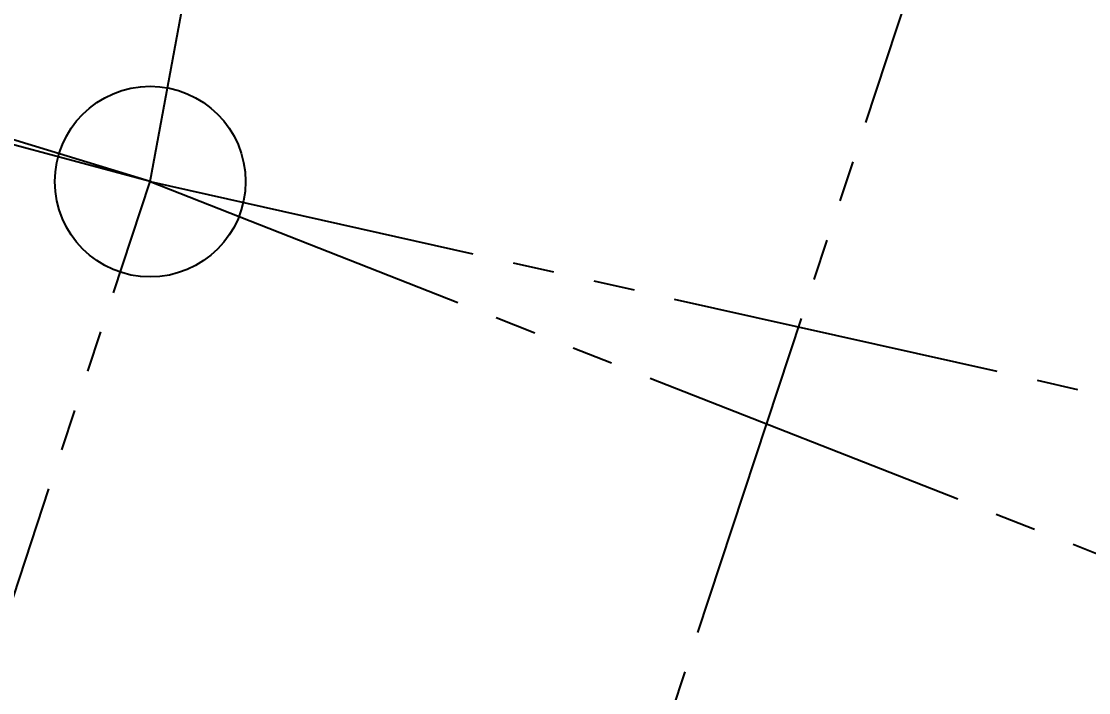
# Model space of a CAD drawing. Header units: inches. Extents: x -1366 to 1207, y -585 to 2554.
# Drawn here: x 388.433 to 391.662, y 2048.253 to 2050.284 of the extents above; entities that cross this region are included whole.
import ezdxf

# ---------------------------------------------------------------- set-up
doc = ezdxf.new("R2010")
doc.units = ezdxf.units.IN
doc.header["$MEASUREMENT"] = 0
doc.header["$PDSIZE"] = 0.05
doc.linetypes.add('HOTWR', pattern=[1.625, 1, -0.125, 0.125, -0.125, 0.125, -0.125])
doc.layers.get('DEFPOINTS').update_dxf_attribs({"linetype": 'CONTINUOUS'})
for name, color, linetype in [('DIM', 7, 'CONTINUOUS'), ('Layout', 6, 'HOTWR'), ('Set Back', 10, 'HOTWR')]:
    doc.layers.add(name, color=color, linetype=linetype)
doc.styles.add('style10', font='THSarabun.ttf')
doc.dimstyles.new('C-CC100', dxfattribs={"dimtxt": 0.225, "dimasz": 0.15, "dimexe": 0.25, "dimexo": 0, "dimgap": 0.09, "dimtad": 1, "dimtih": 1, "dimtoh": 1, "dimzin": 0, "dimdsep": 46, "dimtxsty": 'style10', "dimblk1": 'B-2', "dimblk2": 'B-2', "dimsah": 1, "dimcen": 0.09, "dimdle": 0.18, "dimclrd": 1, "dimclre": 7, "dimclrt": 2, "dimadec": 0, "dimazin": 0, "dimtfac": 1, "dimtix": 1, "dimtmove": 2, "dimatfit": 3, "dimldrblk": 'B-2', "dimfxl": 1, "dimtolj": 1, "dimtzin": 0, "dimarcsym": 0})

# ---------------------------------------------------------------- blocks, each defined once
blk = doc.blocks.new('B-2')
at = {"layer": 'DIM', "color": 2}
blk.add_line((0, 1), (0, -1), dxfattribs=at)
at = {"layer": 'DIM'}
blk.add_line((-1, 0), (1, 0), dxfattribs=at)
at = {"layer": 'DIM', "color": 2}
blk.add_circle((0, 0), 0.325, dxfattribs=at)
blk = doc.blocks.new('*D791')
at = {"layer": 'DEFPOINTS', "color": 0, "transparency": 16777216}
for p in [(384.9561, 2050.8354), (388.8229, 2049.7993), (374.9876, 2007.7898)]:
    blk.add_point(p, dxfattribs=at)
at = {"layer": 'DIM', "color": 7, "lineweight": -2, "transparency": 16777216}
for p, q in [((388.8229, 2049.7993), (384.7147, 2050.9001)), ((374.9876, 2007.7898), (373.2855, 2008.2459))]:
    blk.add_line(p, q, dxfattribs=at)
at = {"layer": 'DIM', "color": 1, "lineweight": -2, "transparency": 16777216}
for p, q in [((384.762, 2050.1109), (379.3345, 2029.855)), ((373.7211, 2008.9057), (379.1487, 2029.1616))]:
    blk.add_line(p, q, dxfattribs=at)
at = {"layer": 'DIM', "color": 1, "lineweight": -2, "transparency": 16777216, "xscale": 0.75, "yscale": 0.75, "zscale": 0.75}
for p, rotation in [((384.9561, 2050.8354), 74.99999999999885), ((373.527, 2008.1812), 254.9999999999988)]:
    blk.add_blockref('B-2', p, dxfattribs=dict(at, rotation=rotation))
at = {"layer": 'DIM', "color": 2, "transparency": 16777216, "insert": (379.2416, 2029.5083), "char_height": 0.5, "attachment_point": 5, "style": 'style10'}
blk.add_mtext('\\A1;44.16', dxfattribs=at)
blk = doc.blocks.new('*D794')
at = {"layer": 'DEFPOINTS', "color": 0, "transparency": 16777216}
for p in [(388.8229, 2049.7993), (407.7473, 2049.3277), (407.0804, 2045.7087)]:
    blk.add_point(p, dxfattribs=at)
at = {"layer": 'DIM', "color": 7, "lineweight": -2, "transparency": 16777216}
for p, q in [((388.8229, 2049.7993), (389.4058, 2052.9622)), ((407.0804, 2045.7087), (407.7926, 2049.5736))]:
    blk.add_line(p, q, dxfattribs=at)
at = {"layer": 'DIM', "color": 1, "lineweight": -2, "transparency": 16777216}
for p, q in [((390.098, 2052.5804), (397.6859, 2051.182)), ((407.0097, 2049.4636), (399.4218, 2050.862))]:
    blk.add_line(p, q, dxfattribs=at)
at = {"layer": 'DIM', "color": 1, "lineweight": -2, "transparency": 16777216, "xscale": 0.75, "yscale": 0.75, "zscale": 0.75}
for p, rotation in [((389.3605, 2052.7163), 169.5578455399206), ((407.7473, 2049.3277), 349.5578455399206)]:
    blk.add_blockref('B-2', p, dxfattribs=dict(at, rotation=rotation))
at = {"layer": 'DIM', "color": 2, "transparency": 16777216, "insert": (398.5539, 2051.022), "char_height": 0.5, "attachment_point": 5, "style": 'style10'}
blk.add_mtext('\\A1;18.70', dxfattribs=at)

msp = doc.modelspace()

# ---------------------------------------------------------------- linework, layer by layer
at = {"layer": 'Layout'}
for points in [[(388.8229, 2049.7993), (383.2346, 2051.5033)], [(388.8229, 2049.7993), (407.0804, 2045.7087), (409.6034, 2041.631)]]:
    msp.add_lwpolyline(points, dxfattribs=at)
msp.add_lwpolyline([(388.8229, 2049.7993), (409.6034, 2041.631), (417.8187, 2037.7907), (399.3538, 1999.9812), (374.9876, 2007.7898)], close=True, dxfattribs=at)
at = {"layer": 'Layout', "color": 7, "linetype": 'Continuous'}
msp.add_circle((388.8229, 2049.7993), 0.2885, dxfattribs=at)
at = {"layer": 'Set Back'}
msp.add_line((392.8252, 2055.5584), (374.9428, 2001.2601), dxfattribs=at)

# ---------------------------------------------------------------- dimensions: what is measured, and where the dimension line sits
at = {"layer": 'DIM'}
for base, p1, p2, angle, picture, middle in [((407.7473, 2049.3277), (388.8229, 2049.7993), (407.0804, 2045.7087), 169.5578, '*D794', (398.5539, 2051.022)), ((384.9561, 2050.8354), (374.9876, 2007.7898), (388.8229, 2049.7993), 255, '*D791', (379.2416, 2029.5083))]:
    dim = msp.add_linear_dim(base=base, p1=p1, p2=p2, angle=angle, dimstyle='C-CC100', override={"dimtxt": 0.5, "dimasz": 0.75}, dxfattribs=at)
    dim.commit()
    dim.dimension.update_dxf_attribs({"geometry": picture, "text_midpoint": middle})

doc.saveas('drawing.dxf')
